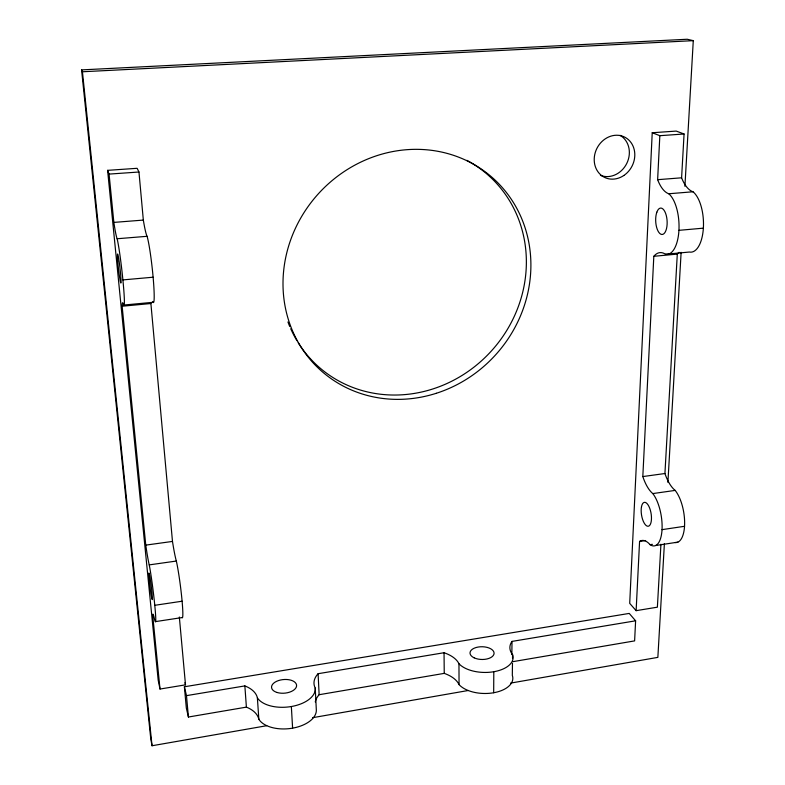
<?xml version="1.0" encoding="UTF-8"?>
<svg xmlns="http://www.w3.org/2000/svg" width="785" height="785" viewBox="0 0 785 785"><rect width="100%" height="100%" fill="white"/><g stroke="black" fill="none" stroke-linecap="round" stroke-linejoin="round"><path stroke-width="1.18" d="M493.677 692.753L493.804 671.715M511.849 654.631L512.006 641.404L635.614 620.807L634.614 640.894L512.968 661.647M512.468 663.197L512.32 675.375A28.378 15.494 0.9 0 1 493.549 692.772A28.378 15.494 0.9 0 1 459.058 684.608A35.001 19.409 -0.9 0 0 444.241 673.373L319.132 694.715A35.57 19.939 -3.2 0 0 315.266 701.937M512.527 658.321L512.566 654.67A34.589 18.094 2.5 0 1 512.006 641.404M636.125 610.671L639.579 541.444A34.677 13.58 79.7 0 1 650.088 544.682A28.741 11.549 80.7 0 0 662.04 529.482A28.741 11.549 80.7 0 0 652.806 493.579A35.59 14.67 81.7 0 1 642.817 476.573L653.817 256.302A37.425 16.151 85.2 0 1 665.523 254.271L689.407 252.034A31.223 14.081 86.8 0 0 703.38 227.944A31.223 14.081 86.8 0 0 693.008 191.775A39.172 17.731 88.4 0 1 681.596 177.802L684.069 133.999L676.219 131.085L652.227 132.743L629.707 603.361L636.125 610.671L657.379 607.178L660.931 544.231M665.523 254.271A31.38 13.62 86.7 0 0 678.946 230.123A31.38 13.62 86.7 0 0 668.741 193.758A39.358 17.172 88.2 0 1 657.634 179.686L659.832 135.687L652.227 132.743M675.08 542.523A28.613 11.942 80.5 0 0 684.638 523.026A28.613 11.942 80.5 0 0 675.169 490.409A35.423 15.16 81.6 0 1 664.924 473.522L677.298 254.095A37.248 16.691 85.3 0 1 679.104 252.348M664.395 543.573L657.859 657.369L510.574 683.107M667.907 482.392L681.125 252.348M684.913 186.271L693.283 40.653L687.238 39.25L81.581 69.894L150.769 738.822L152.035 745.75L266.723 725.713M312.597 717.696L468.321 690.486M635.614 620.807L629.227 613.419L184.387 686.777L186.32 707.982L188.42 717.019L246.392 707.128A36.866 20.675 -7.4 0 1 258.844 719.295A29.614 16.622 -5.3 0 0 292.462 728.176A29.614 16.622 -5.3 0 0 316.296 709.346L315.227 688.062A35.806 19.556 -3.1 0 1 318.102 673.707L444.045 652.727A35.237 19.046 -0.9 0 1 458.96 663.737A28.554 15.19 0.9 0 0 493.686 671.744A28.554 15.19 0.9 0 0 512.566 654.67M188.42 717.019L186.477 695.638L244.861 685.913A37.121 20.292 -7.1 0 1 257.382 697.855A29.82 16.308 -5.1 0 0 291.206 706.549A29.82 16.308 -5.1 0 0 315.227 688.062M160.003 689.044L152.663 614.89A38.102 1.855 82.7 0 1 154.655 619.895A31.626 1.58 82.8 0 0 154.753 605.098A31.626 1.58 82.8 0 0 149.238 564.886A39.23 2.012 83 0 1 145.765 545.124L122.136 306.228A41.458 2.237 83.4 0 1 123.657 305.061L153.026 302.303A34.638 2.6 83.7 0 0 153.095 276.948A34.638 2.6 83.7 0 0 147.08 236.305A43.538 3.297 83.9 0 1 143.331 220.085L138.965 172.013L137.13 168.304L107.604 170.345L158.187 680.183L160.003 689.044L185.505 684.844L179.343 617M639.579 541.444L645.604 540.541M650.088 544.682L652.413 544.329M155.607 621.592L182.512 617.501M655.661 545.516L677.877 542.141M154.773 605.304L182.1 601.222M662.03 529.649L684.53 526.293M149.238 564.886L176.34 561.049A31.469 2.169 82.7 0 1 181.767 597.679A31.469 2.169 82.7 0 1 181.992 617.53M652.806 493.579L675.169 490.409M145.765 545.124L172.484 541.434A39.034 2.767 82.9 0 0 176.34 561.049M642.817 476.573L664.924 473.522M122.136 306.228L150.897 303.53A41.242 3.071 83.5 0 1 150.965 302.578M653.817 256.302L677.298 254.095M122.902 279.902L153.114 277.213M678.937 230.339L703.37 228.16M107.604 170.345L109.076 174.093L113.845 222.4A43.783 2.404 83.7 0 0 117.132 238.748L147.08 236.305M668.741 193.758L693.008 191.775M113.845 222.4L143.331 220.085M657.634 179.686L681.596 177.802M109.076 174.093L138.965 172.013M659.832 135.687L684.069 133.999M81.581 69.894L82.445 71.769L693.283 40.653M184.975 682.656L185.505 684.844M184.387 686.777L186.477 695.638M82.445 71.769L152.035 745.75M150.897 303.53L172.484 541.434M244.861 685.913L246.392 707.128M257.382 697.855L258.844 719.295M291.353 706.529L292.599 728.146M318.102 673.707L319.132 694.715M444.045 652.727L444.241 673.373M458.96 663.737L459.058 684.608M152.751 301.538A41.242 3.071 83.5 0 1 153.026 302.303M117.132 238.748A34.825 1.894 83.5 0 1 122.872 279.637A34.825 1.894 83.5 0 1 123.657 305.061M620.081 135.334A22.323 19.547 -63.2 0 1 626.793 163.388A22.323 19.547 -63.2 0 1 600.417 175.32M466.869 160.346A127.945 118.918 -48.5 0 1 490.458 351.994A127.945 118.918 -48.5 0 1 298.212 342.751M296.946 340.7A127.945 118.918 -48.5 0 1 290.735 328.787M289.753 326.531A127.945 118.918 -48.5 0 1 287.938 321.978M474.16 657.84A12.03 6.368 0.8 0 0 493.863 654.435A12.03 6.368 0.8 0 0 478.134 647.046A12.03 6.368 0.8 0 0 474.16 657.84M148.993 577.426A13.316 0.657 82.9 0 0 152.064 599.318A13.316 0.657 82.9 0 0 150.769 582.627A13.316 0.657 82.9 0 0 148.993 577.426M277.134 692.498A12.56 6.829 -5.1 0 0 296.573 686.002A12.56 6.829 -5.1 0 0 278.508 680.566A12.56 6.829 -5.1 0 0 277.134 692.498M117.711 261.101A14.66 0.795 83.5 0 0 120.87 283.022A14.66 0.795 83.5 0 0 119.104 261.238A14.66 0.795 83.5 0 0 117.711 261.101M623.81 175.506A22.51 19.674 -63 0 0 625.478 137.542A22.51 19.674 -63 0 0 594.235 158.55A22.51 19.674 -63 0 0 623.81 175.506M436.244 393.305A129.054 119.742 -48.3 0 0 496.601 181.551A129.054 119.742 -48.3 0 0 287.997 248.217A129.054 119.742 -48.3 0 0 436.244 393.305M656.829 212.225A13.217 5.701 86.7 0 0 660.705 234.126A13.217 5.701 86.7 0 0 666.71 217.504A13.217 5.701 86.7 0 0 656.829 212.225M641.522 506.57A12.109 4.838 80.7 0 0 647.056 526.078A12.109 4.838 80.7 0 0 650.363 510.23A12.109 4.838 80.7 0 0 641.522 506.57"/></g></svg>
